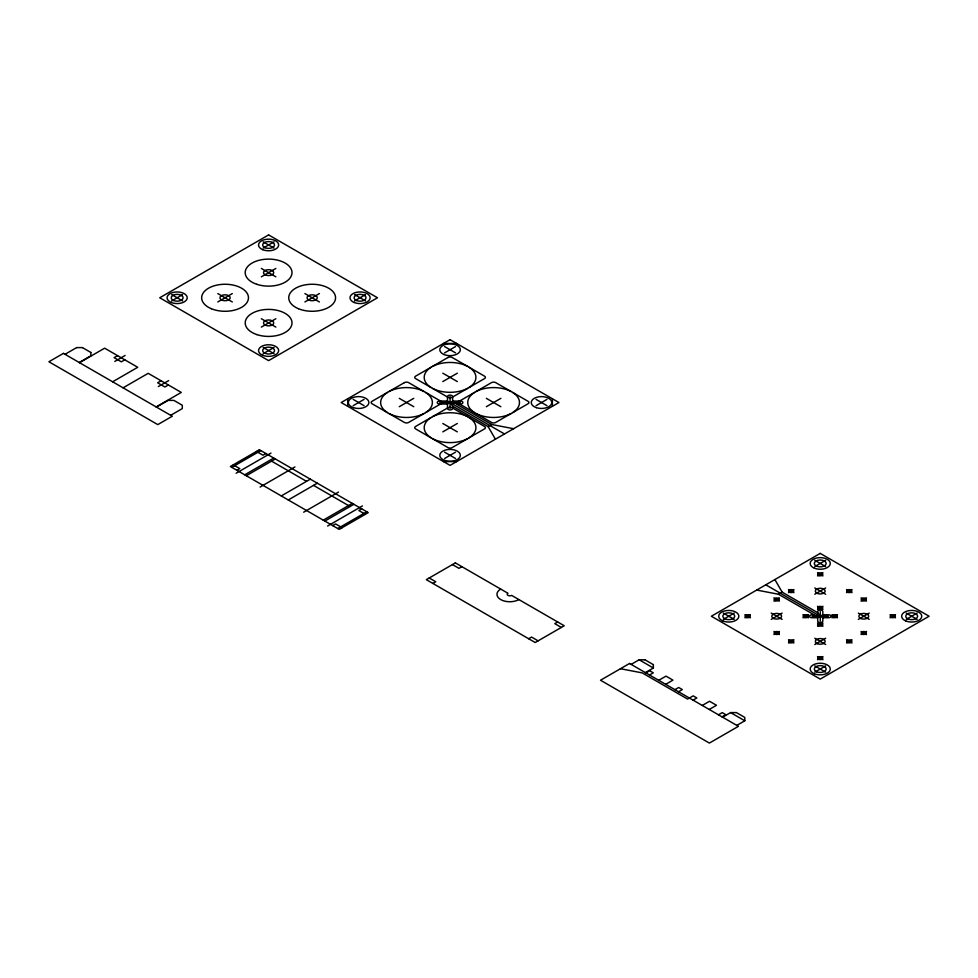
<?xml version="1.0" encoding="UTF-8"?>
<svg xmlns="http://www.w3.org/2000/svg" width="978" height="978" viewBox="0 0 978 978"><rect width="100%" height="100%" fill="white"/><g stroke="black" fill="none" stroke-linecap="round" stroke-linejoin="round"><path stroke-width="1.47" d="M447.472 401.041L447.496 396.579A2.567 1.479 0 0 1 450.063 395.124A2.567 1.479 0 0 1 452.631 396.579L452.643 401.041L447.472 404.024L439.758 404.012A2.567 1.479 0 0 1 437.227 402.533A2.567 1.479 0 0 1 439.758 401.053L447.472 401.041L504.501 433.963M452.643 401.041L460.369 401.053A2.567 1.479 0 0 1 462.887 402.533A2.567 1.479 0 0 1 460.369 404.012L450.063 402.533L452.643 406.139L452.631 408.474A2.567 1.479 0 0 1 450.063 409.941A2.567 1.479 0 0 1 447.496 408.474L447.472 404.024M65.013 354.305L76.626 347.593M171.712 300.906L182.593 294.623M263.168 248.106L274.048 241.823M79.242 362.508L90.856 355.809L90.856 352.459M79.524 362.679L104.646 348.18L137.739 367.288L112.629 381.787M117.568 355.637L114.084 357.655L121.333 361.836L124.817 359.831M114.805 361.42L125.111 355.466M217.801 301.957L232.312 293.571M261.346 276.811L275.869 268.437M123.081 387.826L148.191 373.327L181.272 392.422L156.174 406.934M161.113 380.784L157.629 382.789L164.891 386.982L168.375 384.977M158.35 386.567L168.656 380.613M261.346 327.104L275.869 318.718M304.904 301.957L319.415 293.571M156.468 407.092L168.082 400.393L173.888 400.393L182.287 405.247L182.311 408.584L170.698 415.308M263.168 353.706L274.06 347.422M354.623 300.906L365.503 294.623M231.786 467.35L260.82 450.589M236.884 470.296L239.793 468.609L233.253 464.843M265.918 453.523L263.021 455.21L256.481 451.433M236.138 473.218L270.979 453.095M353.168 405.674L364.048 399.391M444.623 352.875L455.503 346.591M244.72 474.819L273.754 458.059M246.309 475.724L275.331 458.963M260.099 487.044L294.94 466.934M399.256 406.714L413.767 398.339M442.802 381.579L457.325 373.193M281.285 495.932L310.319 479.159M288.278 499.954L317.312 483.193M459.134 401.31L491.506 382.63A2.971 1.724 0 0 1 495.712 382.63L528.083 401.31A2.971 1.724 0 0 1 528.083 403.743L495.712 422.435A2.971 1.724 0 0 1 491.506 422.435L459.171 403.767A3.02 1.736 0 0 1 459.11 401.298M303.657 512.191L338.486 492.081M442.802 431.86L457.325 423.486M486.347 406.714L500.87 398.339M323.253 520.162L352.288 503.401M452.643 406.139L488.156 426.628L491.812 424.525L513.584 428.706M324.843 521.066L353.865 504.306M327.618 526.03L362.447 505.907M444.623 458.474L455.503 452.191M536.066 405.674L546.959 399.391M332.691 525.602L335.601 523.927L342.129 527.704M361.726 508.841L358.828 510.516L365.356 514.294M337.777 528.536L366.811 511.775M432.851 583.438L435.76 581.751L429.232 577.986M461.885 566.665L458.988 568.352L452.447 564.575M528.658 638.744L531.567 637.069L538.096 640.847M557.692 621.984L554.795 623.658L561.323 627.436M631.152 664.392L639.135 659.783M723.329 619.38L734.209 613.096M814.784 566.58L825.664 560.296M756.703 590.064L778.488 594.245L782.131 592.142L817.694 612.68L820.261 616.262L812.046 614.783A2.567 1.479 0 0 0 809.478 616.262A2.567 1.479 0 0 0 812.046 617.741L817.694 617.741L822.828 614.783L828.464 614.783A2.567 1.479 0 0 1 831.031 616.262A2.567 1.479 0 0 1 828.464 617.741L822.828 617.741L765.786 584.82M645.37 672.607L653.365 667.998L653.365 664.649M645.883 672.901L649.661 670.725L653.292 672.815L649.514 674.991M744.93 617.815L750.37 614.673M773.953 601.054L779.405 597.913M788.476 592.668L793.916 589.526M817.51 575.908L822.95 572.766M658.732 680.321L665.994 676.128L672.937 680.138L665.7 684.343M771.239 619.38L782.119 613.096M814.784 594.245L825.676 587.961M674.918 689.661L678.695 687.485L682.314 689.576L678.549 691.752M773.953 634.575L779.405 631.433M802.987 617.815L808.439 614.673M817.51 609.428L822.95 606.287M846.545 592.668L851.985 589.526M788.476 642.962L793.916 639.808M817.51 626.189L822.95 623.047M832.021 617.815L837.461 614.673M861.056 601.054L866.496 597.913M693.06 700.138L696.837 697.962L693.206 695.859L687.607 699.087L642.253 672.901L620.468 668.72M702.277 705.456L709.539 701.263L716.495 705.285L709.246 709.478M814.784 644.526L825.676 638.243M858.329 619.38L869.222 613.096M718.463 714.808L722.241 712.62L725.872 714.722L722.094 716.898M817.51 659.722L822.95 656.58M846.545 642.962L851.985 639.808M861.056 634.575L866.496 631.433M890.09 617.815L895.53 614.673M722.608 717.192L730.59 712.583L736.397 712.583L744.796 717.436L744.82 720.774L736.825 725.407M814.784 672.179L825.676 665.896M906.239 619.38L917.132 613.096M443.535 343.449L456.592 343.449M76.663 347.593L82.433 347.593M439.794 402.533L460.332 402.533M443.535 461.616L456.592 461.616M812.046 616.262L828.464 616.262M644.942 659.783L639.172 659.783L653.353 667.998M263.168 241.823L274.048 248.106M354.623 294.623L365.503 300.906M444.623 346.591L455.503 352.875M536.066 399.391L546.959 405.674M814.784 560.296L825.664 566.58M906.239 613.096L917.132 619.38M817.51 572.766L822.95 575.908M846.545 589.526L851.985 592.668M861.056 597.913L866.496 601.054M890.09 614.673L895.53 617.815M261.346 268.437L275.869 276.811M304.904 293.571L319.415 301.957M442.802 373.193L457.325 381.579M486.347 398.339L500.87 406.714M814.784 587.961L825.676 594.245M858.329 613.096L869.222 619.38M788.476 589.526L793.916 592.668M817.51 606.287L822.95 609.428M832.021 614.673L837.461 617.815M861.056 631.433L866.496 634.575M456.31 404.024L491.812 424.525M778.488 594.245L814.063 614.783M773.953 597.913L779.405 601.054M802.987 614.673L808.439 617.815M817.51 623.047L822.95 626.189M846.545 639.808L851.985 642.962M217.801 293.571L232.312 301.957M261.346 318.718L275.869 327.104M399.256 398.339L413.767 406.714M442.802 423.486L457.325 431.86M771.239 613.096L782.119 619.38M814.784 638.243L825.676 644.526M744.93 614.673L750.37 617.815M773.953 631.433L779.405 634.575M788.476 639.808L793.916 642.962M817.51 656.58L822.95 659.722M171.712 294.623L182.593 300.906M263.168 347.422L274.06 353.706M353.168 399.391L364.048 405.674M444.623 452.191L455.503 458.474M723.329 613.096L734.209 619.38M814.784 665.896L825.676 672.179M644.954 659.795L653.341 664.637M730.615 712.595L744.784 720.774M82.458 347.606L90.832 352.447M271.566 461.139L306.542 481.347M313.535 485.381L350.1 506.482M488.156 426.628L495.406 439.208M774.882 579.563L782.131 592.142M822.828 614.783L822.828 611.519A2.567 1.479 0 0 0 820.261 610.04A2.567 1.479 0 0 0 817.694 611.519L817.694 612.68M822.828 617.741L822.828 621.006A2.567 1.479 0 0 1 820.261 622.485A2.567 1.479 0 0 1 817.694 621.006L817.694 617.741M820.261 611.519L820.261 621.006M552.399 398.755L552.399 406.298M450.063 396.603L450.063 408.449M347.728 398.755L347.728 406.298M518.878 599.575A12.848 7.421 0 0 1 500.712 599.575A12.848 7.421 0 0 1 500.712 589.086M469.147 367.312A25.868 14.939 0 0 1 469.147 387.459M467.521 388.4A25.868 14.939 0 0 1 432.606 388.4M430.98 387.459A25.868 14.939 0 0 1 430.98 367.312M432.606 366.371A25.868 14.939 0 0 1 467.521 366.371M512.704 392.447A25.868 14.939 0 0 1 512.704 412.606M511.066 413.547A25.868 14.939 0 0 1 476.152 413.547M474.526 412.606A25.868 14.939 0 0 1 474.526 392.447M476.152 391.506A25.868 14.939 0 0 1 511.066 391.506M469.147 417.594A25.868 14.939 0 0 1 469.147 437.753M467.521 438.694A25.868 14.939 0 0 1 432.606 438.694M430.98 437.753A25.868 14.939 0 0 1 430.98 417.594M432.606 416.652A25.868 14.939 0 0 1 467.521 416.652M425.601 392.447A25.868 14.939 0 0 1 425.601 412.606M423.975 413.547A25.868 14.939 0 0 1 389.061 413.547M387.422 412.606A25.868 14.939 0 0 1 387.422 392.447M389.061 391.506A25.868 14.939 0 0 1 423.975 391.506M63.411 353.376L48.9 361.762L157.776 424.611L172.287 416.237L63.411 353.376M268.608 234.916L159.732 297.764L268.608 360.625L377.484 297.764L268.608 234.916M259.39 449.758L230.356 466.518L339.232 529.379L368.254 512.619L259.39 449.758M450.063 339.672L341.188 402.533L450.063 465.381L558.939 402.533L450.063 339.672M404.403 382.63L372.031 401.31A2.971 1.724 0 0 0 372.031 403.743L404.403 422.435A2.971 1.724 0 0 0 408.621 422.435L440.992 403.743A2.971 1.724 0 0 0 440.992 401.31L408.621 382.63A2.971 1.724 0 0 0 404.403 382.63M447.961 357.483L415.589 376.175A2.971 1.724 0 0 0 415.589 378.596L447.961 397.288A3.02 1.736 0 0 0 452.203 397.264L484.538 378.596A2.971 1.724 0 0 0 484.538 376.175L452.166 357.483A2.971 1.724 0 0 0 447.961 357.483M447.912 407.789L415.589 426.457A2.971 1.724 0 0 0 415.589 428.89L447.961 447.582A2.971 1.724 0 0 0 452.166 447.582L484.538 428.89A2.971 1.724 0 0 0 484.538 426.457L452.166 407.765A3.02 1.736 0 0 0 447.912 407.789M455.357 562.9L426.322 579.661L535.198 642.522L564.233 625.761L511.616 595.382A2.567 1.479 0 0 1 507.973 595.37A2.567 1.479 0 0 1 507.973 593.279L455.357 562.9M629.551 663.475L600.516 680.236L709.392 743.084L738.427 726.324L629.551 663.475M820.224 553.389L711.361 616.238L820.224 679.099L929.1 616.238L820.224 553.389M354.158 302.471A10.061 5.807 0 0 0 370.075 298.363A10.061 5.807 0 0 0 355.955 292.459A10.061 5.807 0 0 0 354.158 302.471M265.111 247.752A5.954 3.435 0 0 0 274.525 245.319A5.954 3.435 0 0 0 266.175 241.835A5.954 3.435 0 0 0 265.111 247.752M265.124 353.351A5.954 3.435 0 0 0 274.537 350.919A5.954 3.435 0 0 0 266.175 347.422A5.954 3.435 0 0 0 265.124 353.351M262.715 355.271A10.061 5.807 0 0 0 278.62 351.163A10.061 5.807 0 0 0 264.5 345.258A10.061 5.807 0 0 0 262.715 355.271M356.567 300.552A5.954 3.435 0 0 0 365.992 298.119A5.954 3.435 0 0 0 357.63 294.623A5.954 3.435 0 0 0 356.567 300.552M262.703 249.671A10.061 5.807 0 0 0 278.608 245.564A10.061 5.807 0 0 0 264.5 239.659A10.061 5.807 0 0 0 262.703 249.671M211.321 308.706A23.399 13.509 0 0 0 248.339 299.158A23.399 13.509 0 0 0 215.515 285.429A23.399 13.509 0 0 0 211.321 308.706M256.908 284.329A23.399 13.509 0 0 0 292.006 272.63A23.399 13.509 0 0 0 256.908 260.918A23.399 13.509 0 0 0 256.908 284.329M298.424 308.706A23.399 13.509 0 0 0 335.43 299.158A23.399 13.509 0 0 0 302.605 285.429A23.399 13.509 0 0 0 298.424 308.706M256.908 334.61A23.399 13.509 0 0 0 292.006 322.911A23.399 13.509 0 0 0 256.908 311.212A23.399 13.509 0 0 0 256.908 334.61M309.146 300.173A5.135 2.958 0 0 0 317.263 298.07A5.135 2.958 0 0 0 310.063 295.063A5.135 2.958 0 0 0 309.146 300.173M222.043 300.173A5.135 2.958 0 0 0 230.16 298.07A5.135 2.958 0 0 0 222.972 295.063A5.135 2.958 0 0 0 222.043 300.173M265.6 325.307A5.135 2.958 0 0 0 273.718 323.217A5.135 2.958 0 0 0 266.517 320.209A5.135 2.958 0 0 0 265.6 325.307M266.04 275.185A5.135 2.958 0 0 0 273.742 272.63A5.135 2.958 0 0 0 266.04 270.062A5.135 2.958 0 0 0 266.04 275.185M171.248 302.471A10.061 5.807 0 0 0 187.165 298.363A10.061 5.807 0 0 0 173.045 292.459A10.061 5.807 0 0 0 171.248 302.471M173.656 300.552A5.954 3.435 0 0 0 183.082 298.119A5.954 3.435 0 0 0 174.72 294.635A5.954 3.435 0 0 0 173.656 300.552M536.384 407.667A10.269 5.929 0 0 0 551.775 402.533A10.269 5.929 0 0 0 536.384 397.398A10.269 5.929 0 0 0 536.384 407.667M353.474 407.667A10.269 5.929 0 0 0 368.877 402.533A10.269 5.929 0 0 0 353.474 397.398A10.269 5.929 0 0 0 353.474 407.667M444.036 354.525A10.269 5.929 0 0 0 460.271 350.344A10.269 5.929 0 0 0 445.87 344.317A10.269 5.929 0 0 0 444.036 354.525M444.929 460.467A10.269 5.929 0 0 0 460.332 455.332A10.269 5.929 0 0 0 444.929 450.198A10.269 5.929 0 0 0 444.929 460.467M775.395 634.282A2.567 1.479 0 0 0 779.246 632.998A2.567 1.479 0 0 0 775.395 631.727A2.567 1.479 0 0 0 775.395 634.282M862.266 634.209A2.567 1.479 0 0 0 866.325 633.157A2.567 1.479 0 0 0 862.73 631.654A2.567 1.479 0 0 0 862.266 634.209M833.464 617.521A2.567 1.479 0 0 0 837.315 616.238A2.567 1.479 0 0 0 833.464 614.954A2.567 1.479 0 0 0 833.464 617.521M891.3 617.436A2.567 1.479 0 0 0 895.359 616.397A2.567 1.479 0 0 0 891.765 614.893A2.567 1.479 0 0 0 891.3 617.436M818.72 625.822A2.567 1.479 0 0 0 822.779 624.771A2.567 1.479 0 0 0 819.185 623.267A2.567 1.479 0 0 0 818.72 625.822M908.195 619.025A5.954 3.435 0 0 0 917.608 616.592A5.954 3.435 0 0 0 909.247 613.108A5.954 3.435 0 0 0 908.195 619.025M818.941 575.626A2.567 1.479 0 0 0 822.791 574.343A2.567 1.479 0 0 0 818.941 573.059A2.567 1.479 0 0 0 818.941 575.626M847.755 642.583A2.567 1.479 0 0 0 851.814 641.544A2.567 1.479 0 0 0 848.219 640.028A2.567 1.479 0 0 0 847.755 642.583M722.864 620.944A10.061 5.807 0 0 0 738.781 616.837A10.061 5.807 0 0 0 724.661 610.944A10.061 5.807 0 0 0 722.864 620.944M789.686 642.583A2.567 1.479 0 0 0 793.745 641.544A2.567 1.479 0 0 0 790.151 640.028A2.567 1.479 0 0 0 789.686 642.583M816.74 671.825A5.954 3.435 0 0 0 826.153 669.392A5.954 3.435 0 0 0 817.804 665.908A5.954 3.435 0 0 0 816.74 671.825M814.332 673.744A10.061 5.807 0 0 0 830.236 669.637A10.061 5.807 0 0 0 816.129 663.744A10.061 5.807 0 0 0 814.332 673.744M905.787 620.944A10.061 5.807 0 0 0 921.692 616.837A10.061 5.807 0 0 0 907.572 610.944A10.061 5.807 0 0 0 905.787 620.944M773.794 618.548A4.927 2.848 0 0 0 781.581 616.531A4.927 2.848 0 0 0 774.674 613.646A4.927 2.848 0 0 0 773.794 618.548M775.175 600.675A2.567 1.479 0 0 0 779.234 599.636A2.567 1.479 0 0 0 775.627 598.133A2.567 1.479 0 0 0 775.175 600.675M817.339 643.683A4.927 2.848 0 0 0 825.126 641.678A4.927 2.848 0 0 0 818.219 638.793A4.927 2.848 0 0 0 817.339 643.683M818.72 609.062A2.567 1.479 0 0 0 822.779 608.01A2.567 1.479 0 0 0 819.185 606.507A2.567 1.479 0 0 0 818.72 609.062M847.975 592.387A2.567 1.479 0 0 0 851.826 591.103A2.567 1.479 0 0 0 847.975 589.82A2.567 1.479 0 0 0 847.975 592.387M862.266 600.675A2.567 1.479 0 0 0 866.325 599.636A2.567 1.479 0 0 0 862.73 598.133A2.567 1.479 0 0 0 862.266 600.675M860.885 618.548A4.927 2.848 0 0 0 868.672 616.531A4.927 2.848 0 0 0 861.765 613.646A4.927 2.848 0 0 0 860.885 618.548M818.72 659.343A2.567 1.479 0 0 0 822.779 658.304A2.567 1.479 0 0 0 819.185 656.788A2.567 1.479 0 0 0 818.72 659.343M804.429 617.521A2.567 1.479 0 0 0 808.28 616.238A2.567 1.479 0 0 0 804.429 614.954A2.567 1.479 0 0 0 804.429 617.521M725.285 619.025A5.954 3.435 0 0 0 734.698 616.592A5.954 3.435 0 0 0 726.336 613.108A5.954 3.435 0 0 0 725.285 619.025M817.339 593.401A4.927 2.848 0 0 0 825.126 591.397A4.927 2.848 0 0 0 818.219 588.499A4.927 2.848 0 0 0 817.339 593.401M789.906 592.387A2.567 1.479 0 0 0 793.757 591.103A2.567 1.479 0 0 0 789.906 589.82A2.567 1.479 0 0 0 789.906 592.387M746.361 617.521A2.567 1.479 0 0 0 750.212 616.238A2.567 1.479 0 0 0 746.361 614.954A2.567 1.479 0 0 0 746.361 617.521M816.728 566.225A5.954 3.435 0 0 0 826.153 563.793A5.954 3.435 0 0 0 817.791 560.308A5.954 3.435 0 0 0 816.728 566.225M814.319 568.145A10.061 5.807 0 0 0 830.236 564.037A10.061 5.807 0 0 0 816.117 558.145A10.061 5.807 0 0 0 814.319 568.145"/></g></svg>
